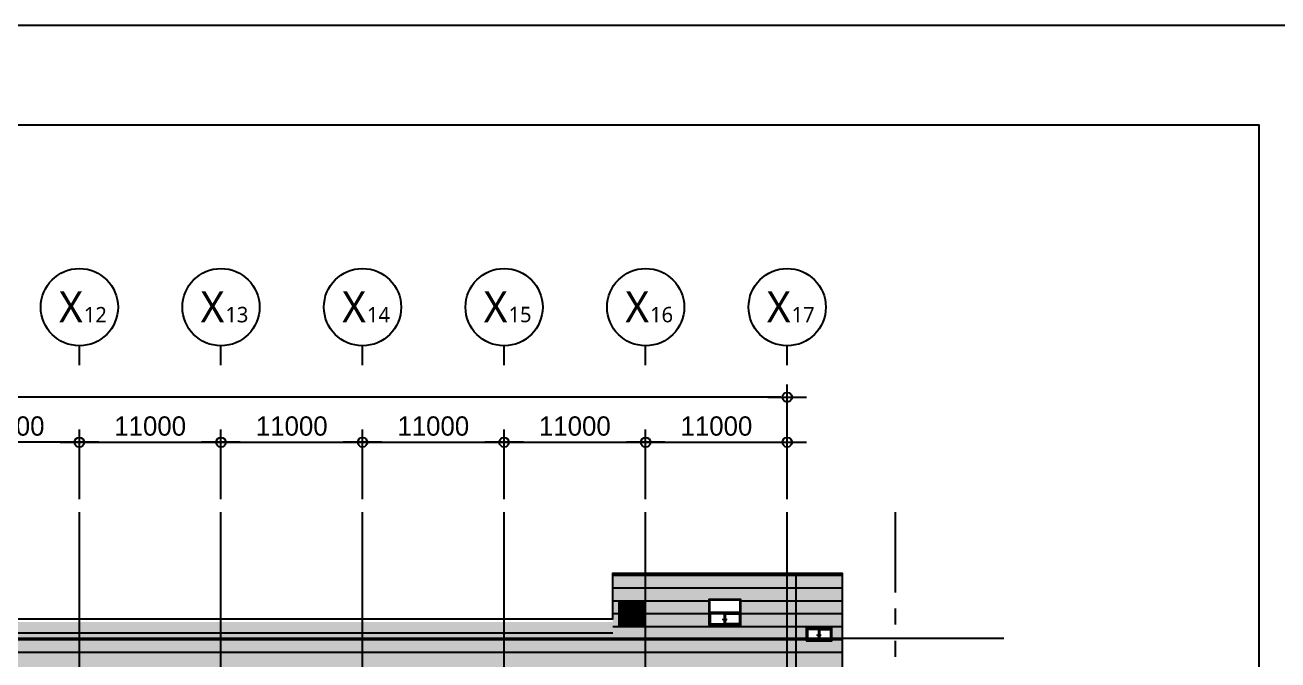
# Model space of a CAD drawing. Header units: millimetres. Extents: x 37653813 to 38677796, y 586285 to 874285.
# Drawn here: x 37920951 to 38018307, y 824941 to 874285 of the extents above; entities that cross this region are included whole.
import ezdxf
from ezdxf.enums import TextEntityAlignment as Align

# ---------------------------------------------------------------- set-up
doc = ezdxf.new("R2010")
doc.units = ezdxf.units.MM
doc.header["$LTSCALE"] = 1000
doc.header["$MEASUREMENT"] = 0
doc.header["$PDSIZE"] = -10
doc.linetypes.add('PHANTOM2', pattern=[1.25, 0.625, -0.125, 0.125, -0.125, 0.125, -0.125])
doc.layers.get('0').update_dxf_attribs({"linetype": 'CONTINUOUS'})
doc.layers.get('Defpoints').update_dxf_attribs({"color": 161, "linetype": 'CONTINUOUS'})
for name, color, linetype in [('cen', 1, 'CONTINUOUS'), ('DOOR-ELE', 252, 'CONTINUOUS'), ('ELE-2', 3, 'CONTINUOUS'), ('ELE-4', 6, 'CONTINUOUS'), ('ELE2', 3, 'CONTINUOUS'), ('HAT-253', 253, 'CONTINUOUS'), ('NDIM', 7, 'CONTINUOUS'), ('SYM(AXIS)', 7, 'CONTINUOUS'), ('TEXT(AXIS)', 2, 'CONTINUOUS'), ('WID', 4, 'CONTINUOUS'), ('WIN-G', 252, 'CONTINUOUS'), ('WIPEOUT', 7, 'CONTINUOUS'), ('대지경계선', 4, 'PHANTOM2'), ('먹-적색 14', 14, 'CONTINUOUS'), ('먹-적색(가로선) 26', 26, 'CONTINUOUS'), ('먹-흰색 255', 255, 'CONTINUOUS')]:
    doc.layers.add(name, color=color, linetype=linetype)
doc.styles.add('CGS', font='cgse', dxfattribs={"bigfont": 'cgs'})
doc.styles.add('나눔바른고딕', font='NanumBarunGothic.ttf')
doc.dimstyles.new('NDIM 1200', dxfattribs={"dimscale": 500, "dimtxt": 3, "dimasz": 1, "dimexe": 2, "dimexo": 2, "dimgap": 1, "dimtad": 1, "dimdec": 0, "dimdsep": 46, "dimtxsty": 'CGS', "dimblk": 'DOT0', "dimcen": 1, "dimdle": 8, "dimclrd": 2, "dimclre": 2, "dimclrt": 2, "dimadec": 0, "dimazin": 0, "dimtfac": 1, "dimtdec": 0, "dimtix": 1, "dimtmove": 2, "dimatfit": 3, "dimldrblk": 'DOT0', "dimfxl": 1, "dimtolj": 1, "dimtzin": 0, "dimlwd": -1, "dimlwe": -1, "dimarcsym": 0})

# ---------------------------------------------------------------- blocks, each defined once
blk = doc.blocks.new('DOT0')
blk.add_line((-3, 0), (3, 0))
at = {"color": 6}
blk.add_circle((0, 0), 0.75, dxfattribs=at)
blk = doc.blocks.new('*D565')
at = {"layer": 'Defpoints', "color": 0, "ltscale": 0.4, "transparency": 16777216}
for p in [(37804174, 845361), (37804174, 836435), (37980174, 836435)]:
    blk.add_point(p, dxfattribs=at)
at = {"layer": 'NDIM', "ltscale": 0.4, "transparency": 16777216}
for p, q in [((37804174, 837435), (37804174, 846361)), ((37980174, 837435), (37980174, 846361)), ((37979674, 845361), (37804674, 845361))]:
    blk.add_line(p, q, dxfattribs=at)
at = {"layer": 'NDIM', "ltscale": 0.4, "transparency": 16777216, "xscale": 500, "yscale": 500, "zscale": 500, "rotation": 180}
blk.add_blockref('DOT0', (37804174, 845361), dxfattribs=at)
at = {"layer": 'NDIM', "ltscale": 0.4, "transparency": 16777216, "xscale": 500, "yscale": 500, "zscale": 500}
blk.add_blockref('DOT0', (37980174, 845361), dxfattribs=at)
at = {"layer": 'NDIM', "ltscale": 0.4, "transparency": 16777216, "insert": (37892174, 846611), "char_height": 1500, "attachment_point": 5, "style": 'CGS'}
blk.add_mtext('\\A1;176000', dxfattribs=at)
blk = doc.blocks.new('*D566')
at = {"layer": 'Defpoints', "color": 0, "ltscale": 0.4, "transparency": 16777216}
for p in [(37980174, 841861), (37969174, 836435), (37980174, 836435)]:
    blk.add_point(p, dxfattribs=at)
at = {"layer": 'NDIM', "ltscale": 0.4, "transparency": 16777216}
for p, q in [((37969174, 837435), (37969174, 842861)), ((37980174, 837435), (37980174, 842861)), ((37969674, 841861), (37979674, 841861))]:
    blk.add_line(p, q, dxfattribs=at)
at = {"layer": 'NDIM', "ltscale": 0.4, "transparency": 16777216, "xscale": 500, "yscale": 500, "zscale": 500, "rotation": 180}
blk.add_blockref('DOT0', (37969174, 841861), dxfattribs=at)
at = {"layer": 'NDIM', "ltscale": 0.4, "transparency": 16777216, "xscale": 500, "yscale": 500, "zscale": 500}
blk.add_blockref('DOT0', (37980174, 841861), dxfattribs=at)
at = {"layer": 'NDIM', "ltscale": 0.4, "transparency": 16777216, "insert": (37974674, 843111), "char_height": 1500, "attachment_point": 5, "style": 'CGS'}
blk.add_mtext('\\A1;11000', dxfattribs=at)
blk = doc.blocks.new('*D567')
at = {"layer": 'Defpoints', "color": 0, "ltscale": 0.4, "transparency": 16777216}
for p in [(37969174, 841861), (37958174, 836435), (37969174, 836435)]:
    blk.add_point(p, dxfattribs=at)
at = {"layer": 'NDIM', "ltscale": 0.4, "transparency": 16777216}
for p, q in [((37958174, 837435), (37958174, 842861)), ((37969174, 837435), (37969174, 842861)), ((37958674, 841861), (37968674, 841861))]:
    blk.add_line(p, q, dxfattribs=at)
at = {"layer": 'NDIM', "ltscale": 0.4, "transparency": 16777216, "xscale": 500, "yscale": 500, "zscale": 500, "rotation": 180}
blk.add_blockref('DOT0', (37958174, 841861), dxfattribs=at)
at = {"layer": 'NDIM', "ltscale": 0.4, "transparency": 16777216, "xscale": 500, "yscale": 500, "zscale": 500}
blk.add_blockref('DOT0', (37969174, 841861), dxfattribs=at)
at = {"layer": 'NDIM', "ltscale": 0.4, "transparency": 16777216, "insert": (37963674, 843111), "char_height": 1500, "attachment_point": 5, "style": 'CGS'}
blk.add_mtext('\\A1;11000', dxfattribs=at)
blk = doc.blocks.new('*D568')
at = {"layer": 'Defpoints', "color": 0, "ltscale": 0.4, "transparency": 16777216}
for p in [(37958174, 841861), (37947174, 836435), (37958174, 836435)]:
    blk.add_point(p, dxfattribs=at)
at = {"layer": 'NDIM', "ltscale": 0.4, "transparency": 16777216}
for p, q in [((37947174, 837435), (37947174, 842861)), ((37958174, 837435), (37958174, 842861)), ((37947674, 841861), (37957674, 841861))]:
    blk.add_line(p, q, dxfattribs=at)
at = {"layer": 'NDIM', "ltscale": 0.4, "transparency": 16777216, "xscale": 500, "yscale": 500, "zscale": 500, "rotation": 180}
blk.add_blockref('DOT0', (37947174, 841861), dxfattribs=at)
at = {"layer": 'NDIM', "ltscale": 0.4, "transparency": 16777216, "xscale": 500, "yscale": 500, "zscale": 500}
blk.add_blockref('DOT0', (37958174, 841861), dxfattribs=at)
at = {"layer": 'NDIM', "ltscale": 0.4, "transparency": 16777216, "insert": (37952674, 843111), "char_height": 1500, "attachment_point": 5, "style": 'CGS'}
blk.add_mtext('\\A1;11000', dxfattribs=at)
blk = doc.blocks.new('*D569')
at = {"layer": 'Defpoints', "color": 0, "ltscale": 0.4, "transparency": 16777216}
for p in [(37947174, 841861), (37936174, 836435), (37947174, 836435)]:
    blk.add_point(p, dxfattribs=at)
at = {"layer": 'NDIM', "ltscale": 0.4, "transparency": 16777216}
for p, q in [((37936174, 837435), (37936174, 842861)), ((37947174, 837435), (37947174, 842861)), ((37936674, 841861), (37946674, 841861))]:
    blk.add_line(p, q, dxfattribs=at)
at = {"layer": 'NDIM', "ltscale": 0.4, "transparency": 16777216, "xscale": 500, "yscale": 500, "zscale": 500, "rotation": 180}
blk.add_blockref('DOT0', (37936174, 841861), dxfattribs=at)
at = {"layer": 'NDIM', "ltscale": 0.4, "transparency": 16777216, "xscale": 500, "yscale": 500, "zscale": 500}
blk.add_blockref('DOT0', (37947174, 841861), dxfattribs=at)
at = {"layer": 'NDIM', "ltscale": 0.4, "transparency": 16777216, "insert": (37941674, 843111), "char_height": 1500, "attachment_point": 5, "style": 'CGS'}
blk.add_mtext('\\A1;11000', dxfattribs=at)
blk = doc.blocks.new('*D570')
at = {"layer": 'Defpoints', "color": 0, "ltscale": 0.4, "transparency": 16777216}
for p in [(37936174, 841861), (37925174, 836435), (37936174, 836435)]:
    blk.add_point(p, dxfattribs=at)
at = {"layer": 'NDIM', "ltscale": 0.4, "transparency": 16777216}
for p, q in [((37925174, 837435), (37925174, 842861)), ((37936174, 837435), (37936174, 842861)), ((37925674, 841861), (37935674, 841861))]:
    blk.add_line(p, q, dxfattribs=at)
at = {"layer": 'NDIM', "ltscale": 0.4, "transparency": 16777216, "xscale": 500, "yscale": 500, "zscale": 500, "rotation": 180}
blk.add_blockref('DOT0', (37925174, 841861), dxfattribs=at)
at = {"layer": 'NDIM', "ltscale": 0.4, "transparency": 16777216, "xscale": 500, "yscale": 500, "zscale": 500}
blk.add_blockref('DOT0', (37936174, 841861), dxfattribs=at)
at = {"layer": 'NDIM', "ltscale": 0.4, "transparency": 16777216, "insert": (37930674, 843111), "char_height": 1500, "attachment_point": 5, "style": 'CGS'}
blk.add_mtext('\\A1;11000', dxfattribs=at)
blk = doc.blocks.new('*D576')
at = {"layer": 'Defpoints', "color": 0, "ltscale": 0.4, "transparency": 16777216}
for p in [(37914174, 841861), (37914174, 836435), (37925174, 836435)]:
    blk.add_point(p, dxfattribs=at)
at = {"layer": 'NDIM', "ltscale": 0.4, "transparency": 16777216}
for p, q in [((37914174, 837435), (37914174, 842861)), ((37925174, 837435), (37925174, 842861)), ((37924674, 841861), (37914674, 841861))]:
    blk.add_line(p, q, dxfattribs=at)
at = {"layer": 'NDIM', "ltscale": 0.4, "transparency": 16777216, "xscale": 500, "yscale": 500, "zscale": 500, "rotation": 180}
blk.add_blockref('DOT0', (37914174, 841861), dxfattribs=at)
at = {"layer": 'NDIM', "ltscale": 0.4, "transparency": 16777216, "xscale": 500, "yscale": 500, "zscale": 500}
blk.add_blockref('DOT0', (37925174, 841861), dxfattribs=at)
at = {"layer": 'NDIM', "ltscale": 0.4, "transparency": 16777216, "insert": (37919674, 843111), "char_height": 1500, "attachment_point": 5, "style": 'CGS'}
blk.add_mtext('\\A1;11000', dxfattribs=at)
blk = doc.blocks.new('A$C2F20087E')
at = {"layer": 'SYM(AXIS)'}
blk.add_line((600, 0), (600, 300), dxfattribs=at)
blk.add_circle((600, 900), 600, dxfattribs=at)
blk = doc.blocks.new('2500x2000 aw')
blk.add_wipeout([(0, 2000), (0, 0), (2500, 0), (2500, 2000)])
at = {"layer": 'WID', "ltscale": 1000}
blk.add_line((1275, 940), (1275, 60), dxfattribs=at)
for points in [[(0, 0), (2500, 0), (2500, 2000), (0, 2000)], [(2440, 1940), (60, 1940), (60, 1000), (2440, 1000)], [(60, 60), (2440, 60), (2440, 940), (60, 940)]]:
    blk.add_lwpolyline(points, close=True, dxfattribs=at)
at = {"layer": 'WIN-G'}
for points in [[(1225, 890), (110, 890), (110, 110), (1225, 110)], [(1126, 490), (1195, 450), (1126, 410)], [(1374, 490), (1305, 450), (1374, 410)]]:
    blk.add_lwpolyline(points, close=True, dxfattribs=at)
blk.add_lwpolyline([(1275, 890), (2390, 890), (2390, 110), (1275, 110)], dxfattribs=at)
at = {"layer": 'Defpoints', "style": '나눔바른고딕'}
blk.add_text('상온용AW(2.5X2.0)', height=25, dxfattribs=at).set_placement((2164, 17))
blk = doc.blocks.new('2000X2000 AGW')
blk.add_wipeout([(0, 2000), (2000, 2000), (2000, 0), (0, 0)]).dxf.layer = 'WIPEOUT'
at = {"layer": 'DOOR-ELE', "ltscale": 1000}
for p, q in [((50, 1865), (1950, 1865)), ((50, 1865), (1950, 1865)), ((50, 1852.5), (1950, 1852.5)), ((50, 1852.5), (1950, 1852.5)), ((50, 1840), (1950, 1840)), ((50, 1840), (1950, 1840)), ((50, 1765), (1950, 1765)), ((50, 1765), (1950, 1765)), ((50, 1752.5), (1950, 1752.5)), ((50, 1752.5), (1950, 1752.5)), ((50, 1740), (1950, 1740)), ((50, 1740), (1950, 1740)), ((50, 1665), (1950, 1665)), ((50, 1665), (1950, 1665)), ((50, 1652.5), (1950, 1652.5)), ((50, 1652.5), (1950, 1652.5)), ((50, 1640), (1950, 1640)), ((50, 1640), (1950, 1640)), ((50, 1565), (1950, 1565)), ((50, 1565), (1950, 1565)), ((50, 1552.5), (1950, 1552.5)), ((50, 1552.5), (1950, 1552.5)), ((50, 1540), (1950, 1540)), ((50, 1540), (1950, 1540)), ((50, 1465), (1950, 1465)), ((50, 1465), (1950, 1465)), ((50, 1452.5), (1950, 1452.5)), ((50, 1452.5), (1950, 1452.5)), ((50, 1440), (1950, 1440)), ((50, 1440), (1950, 1440)), ((50, 1365), (1950, 1365)), ((50, 1365), (1950, 1365)), ((50, 1352.5), (1950, 1352.5)), ((50, 1352.5), (1950, 1352.5)), ((50, 1340), (1950, 1340)), ((50, 1340), (1950, 1340)), ((50, 1265), (1950, 1265)), ((50, 1265), (1950, 1265)), ((50, 1252.5), (1950, 1252.5)), ((50, 1252.5), (1950, 1252.5)), ((50, 1240), (1950, 1240)), ((50, 1240), (1950, 1240)), ((50, 1165), (1950, 1165)), ((50, 1165), (1950, 1165)), ((50, 1152.5), (1950, 1152.5)), ((50, 1152.5), (1950, 1152.5)), ((50, 1140), (1950, 1140)), ((50, 1140), (1950, 1140)), ((50, 1065), (1950, 1065)), ((50, 1065), (1950, 1065)), ((50, 1052.5), (1950, 1052.5)), ((50, 1052.5), (1950, 1052.5)), ((50, 1040), (1950, 1040)), ((50, 1040), (1950, 1040)), ((50, 965), (1950, 965)), ((50, 965), (1950, 965)), ((50, 952.5), (1950, 952.5)), ((50, 952.5), (1950, 952.5)), ((50, 940), (1950, 940)), ((50, 940), (1950, 940)), ((50, 865), (1950, 865)), ((50, 865), (1950, 865)), ((50, 852.5), (1950, 852.5)), ((50, 852.5), (1950, 852.5)), ((50, 840), (1950, 840)), ((50, 840), (1950, 840)), ((50, 765), (1950, 765)), ((50, 765), (1950, 765)), ((50, 752.5), (1950, 752.5)), ((50, 752.5), (1950, 752.5)), ((50, 740), (1950, 740)), ((50, 740), (1950, 740)), ((50, 665), (1950, 665)), ((50, 665), (1950, 665)), ((50, 652.5), (1950, 652.5)), ((50, 652.5), (1950, 652.5)), ((50, 640), (1950, 640)), ((50, 640), (1950, 640)), ((50, 565), (1950, 565)), ((50, 565), (1950, 565)), ((50, 552.5), (1950, 552.5)), ((50, 552.5), (1950, 552.5)), ((50, 540), (1950, 540)), ((50, 540), (1950, 540)), ((50, 465), (1950, 465)), ((50, 465), (1950, 465)), ((50, 452.5), (1950, 452.5)), ((50, 452.5), (1950, 452.5)), ((50, 440), (1950, 440)), ((50, 440), (1950, 440)), ((50, 365), (1950, 365)), ((50, 365), (1950, 365)), ((50, 352.5), (1950, 352.5)), ((50, 352.5), (1950, 352.5)), ((50, 340), (1950, 340)), ((50, 340), (1950, 340)), ((50, 265), (1950, 265)), ((50, 265), (1950, 265)), ((50, 252.5), (1950, 252.5)), ((50, 252.5), (1950, 252.5)), ((50, 240), (1950, 240)), ((50, 240), (1950, 240)), ((50, 165), (1950, 165)), ((50, 165), (1950, 165)), ((50, 152.5), (1950, 152.5)), ((50, 152.5), (1950, 152.5)), ((50, 140), (1950, 140)), ((50, 140), (1950, 140))]:
    blk.add_line(p, q, dxfattribs=at)
at = {"layer": 'WID', "ltscale": 1000}
for points in [[(0, 2000), (2000, 2000), (2000, 0), (0, 0)], [(50, 1950), (1950, 1950), (1950, 50), (50, 50)]]:
    blk.add_lwpolyline(points, close=True, dxfattribs=at)
blk = doc.blocks.new('AW(2.0X1.0)')
at = {"ltscale": 1000}
blk.add_wipeout([(887455, -28823), (889455, -28823), (889455, -27823), (887455, -27823)], dxfattribs=at).dxf.layer = 'WID'
at = {"layer": 'WID', "ltscale": 1000}
blk.add_line((888480, -27883), (888480, -28763), dxfattribs=at)
for points in [[(887455, -28823), (889455, -28823), (889455, -27823), (887455, -27823)], [(887515, -28763), (889395, -28763), (889395, -27883), (887515, -27883)]]:
    blk.add_lwpolyline(points, close=True, dxfattribs=at)
at = {"layer": 'WIN-G'}
for points in [[(888430, -27933), (887565, -27933), (887565, -28713), (888430, -28713)], [(888331, -28333), (888400, -28373), (888331, -28413)], [(888579, -28333), (888510, -28373), (888579, -28413)]]:
    blk.add_lwpolyline(points, close=True, dxfattribs=at)
blk.add_lwpolyline([(888480, -27933), (889345, -27933), (889345, -28713), (888480, -28713)], dxfattribs=at)
at = {"layer": 'Defpoints', "style": '나눔바른고딕'}
blk.add_text('상온용AW(2.0X1.0)', height=25, dxfattribs=at).set_placement((889119, -28806))

msp = doc.modelspace()

# ---------------------------------------------------------------- hatches: boundary and pattern name
at = {"layer": '먹-적색 14', "ltscale": 0.1}
h = msp.add_hatch(dxfattribs=at)
h.set_pattern_fill('DOTS', color=256, scale=3000)
h.set_pattern_definition([(0, (0, 850), (93.75, 187.5), [0, -187.5])])
h.paths.add_polyline_path([(37966624, 831692.5), (37966624, 827892.5), (37803499, 827892.5), (37803499, 825392.5), (37969524, 825392.5), (37969524, 831692.5)])
h = msp.add_hatch(dxfattribs=at)
h.set_pattern_fill('DOTS', color=256, scale=3000)
h.paths.add_polyline_path([(37969524, 764764.6), (37975117.2, 768642.5), (37976123.3, 768642.5), (37980849, 771661.7), (37980849, 775942.5), (37980849, 831692.5), (37969524, 831692.5)])
at = {"layer": '먹-흰색 255', "ltscale": 0.1}
h = msp.add_hatch(dxfattribs=at)
h.set_pattern_fill('DOTS', color=256, scale=3000)
h.paths.add_polyline_path([(37984449, 831692.5), (37980849, 831692.5), (37980849, 774036.1), (37984449, 774036.1)])
h = msp.add_hatch(dxfattribs=at)
h.set_pattern_fill('DOTS', color=256, scale=3000)
h.paths.add_polyline_path([(37803499, 825442.5), (37969524, 825442.5), (37969524, 776642.5), (37803499, 776642.5)])

# ---------------------------------------------------------------- linework, layer by layer
at = {"layer": 'cen', "ltscale": 0.1}
for p, q in [((37925174, 749542.5), (37925174, 836435.4)), ((37936174, 749542.5), (37936174, 836435.4)), ((37947174, 749542.5), (37947174, 836435.4)), ((37958174, 749542.5), (37958174, 836435.4)), ((37980174, 749542.5), (37980174, 836435.4))]:
    msp.add_line(p, q, dxfattribs=at)
at = {"layer": 'Defpoints'}
for points in [[(38064313.4, 586285), (37653813.4, 586285), (37653813.4, 874285), (38064313.4, 874285)], [(37665813.4, 866535), (38016813.4, 866535), (38016813.4, 594118.8), (37665813.4, 594118.8)]]:
    msp.add_lwpolyline(points, close=True, dxfattribs=at)
at = {"layer": 'ELE-4', "ltscale": 0.1}
msp.add_lwpolyline([(37980849, 831692.5), (37984449, 831692.5), (37984449, 774036.1), (37980849, 774036.1)], dxfattribs=at)
at = {"layer": 'HAT-253', "ltscale": 0.1}
msp.add_lwpolyline([(37803499, 825542.5), (37984449, 825542.5)], dxfattribs=at)
at = {"layer": '대지경계선', "ltscale": 10}
msp.add_lwpolyline([(37988559.5, 836435.4), (37988559.5, 749542.5)], dxfattribs=at)
at = {"layer": '먹-적색(가로선) 26', "ltscale": 0.1}
for points in [[(37966624, 831542.5), (37984449, 831542.5)], [(37966624, 830542.5), (37984449, 830542.5)], [(37966624, 829542.5), (37984449, 829542.5)], [(37966624, 828542.5), (37984449, 828542.5)], [(37966624, 827542.5), (37984449, 827542.5)], [(37803499, 827042.5), (37966624, 827042.5)], [(37803499, 826542.5), (37984449, 826542.5)], [(37803499, 825542.5), (37969524, 825542.5)], [(37969524, 825542.5), (37984449, 825542.5)]]:
    msp.add_lwpolyline(points, dxfattribs=at)

# ---------------------------------------------------------------- block references
at = {"xscale": 5, "yscale": 5, "zscale": 5}
for p in [(37922174, 847861.1), (37933174, 847861.1), (37944174, 847861.1), (37955174, 847861.1), (37966174, 847861.1), (37977174, 847861.1)]:
    msp.add_blockref('A$C2F20087E', p, dxfattribs=at)

# ---------------------------------------------------------------- texts
at = {"layer": 'TEXT(AXIS)', "style": '나눔바른고딕'}
for s, height, p in [('X', 2400, (37924515.8, 852381)), ('X', 2400, (37935515.8, 852381)), ('X', 2400, (37946515.8, 852381)), ('X', 2400, (37957515.8, 852381)), ('X', 2400, (37968515.8, 852381)), ('X', 2400, (37979515.8, 852381)), ('12', 1200, (37926412, 851781.1)), ('13', 1200, (37937412, 851781.1)), ('14', 1200, (37948412, 851781.1)), ('15', 1200, (37959412, 851781.1)), ('16', 1200, (37970412, 851781.1)), ('17', 1200, (37981412, 851781.1))]:
    msp.add_text(s, height=height, dxfattribs=at).set_placement(p, align=Align.MIDDLE)

# ---------------------------------------------------------------- dimensions: what is measured, and where the dimension line sits
at = {"layer": 'NDIM', "ltscale": 0.4}
for base, p1, p2, picture, middle in [((37804174, 845361.1), (37980174, 836435.4), (37804174, 836435.4), '*D565', (37892174, 846611.1)), ((37914174, 841861.1), (37925174, 836435.4), (37914174, 836435.4), '*D576', (37919674, 843111.1))]:
    dim = msp.add_linear_dim(base=base, p1=p1, p2=p2, angle=180, dimstyle='NDIM 1200', override={"dimclrd": 256, "dimclre": 256, "dimclrt": 256}, dxfattribs=at)
    dim.commit()
    dim.dimension.update_dxf_attribs({"geometry": picture, "text_midpoint": middle})
for base, p1, p2, picture, middle in [((37936174, 841861.1), (37925174, 836435.4), (37936174, 836435.4), '*D570', (37930674, 843111.1)), ((37947174, 841861.1), (37936174, 836435.4), (37947174, 836435.4), '*D569', (37941674, 843111.1)), ((37958174, 841861.1), (37947174, 836435.4), (37958174, 836435.4), '*D568', (37952674, 843111.1)), ((37969174, 841861.1), (37958174, 836435.4), (37969174, 836435.4), '*D567', (37963674, 843111.1)), ((37980174, 841861.1), (37969174, 836435.4), (37980174, 836435.4), '*D566', (37974674, 843111.1))]:
    dim = msp.add_linear_dim(base=base, p1=p1, p2=p2, dimstyle='NDIM 1200', override={"dimclrd": 256, "dimclre": 256, "dimclrt": 256}, dxfattribs=at)
    dim.commit()
    dim.dimension.update_dxf_attribs({"geometry": picture, "text_midpoint": middle})

# ---------------------------------------------------------------- next in the draw order: block references
msp.add_blockref('2000X2000 AGW', (37967124, 827542.5))
at = {"layer": 'HAT-253'}
msp.add_blockref('2500x2000 aw', (37974074, 827642.5), dxfattribs=at)

# ---------------------------------------------------------------- next in the draw order: wipeouts: each hides what was drawn before it
msp.add_wipeout([(37981649, 827425.8), (37981649, 826425.8), (37983649, 826425.8), (37983649, 827425.8)]).dxf.layer = 'ELE-2'

# ---------------------------------------------------------------- next in the draw order: linework, layer by layer
at = {"layer": 'cen', "ltscale": 0.1}
msp.add_line((37969174, 749542.5), (37969174, 836435.4), dxfattribs=at)
at = {"layer": 'ELE2', "ltscale": 0.1}
msp.add_lwpolyline([(37803499, 776642.5), (37803499, 828142.5), (37966624, 828142.5), (37966624, 831692.5), (37980849, 831692.5), (37980849, 771661.7)], dxfattribs=at)

# ---------------------------------------------------------------- next in the draw order: block references
msp.add_blockref('AW(2.0X1.0)', (37094194, 855249))

# ---------------------------------------------------------------- next in the draw order: linework, layer by layer
at = {"layer": 'cen', "ltscale": 5}
msp.add_line((37725834.4, 826642.5), (37997018.4, 826642.5), dxfattribs=at)

doc.saveas('drawing.dxf')
